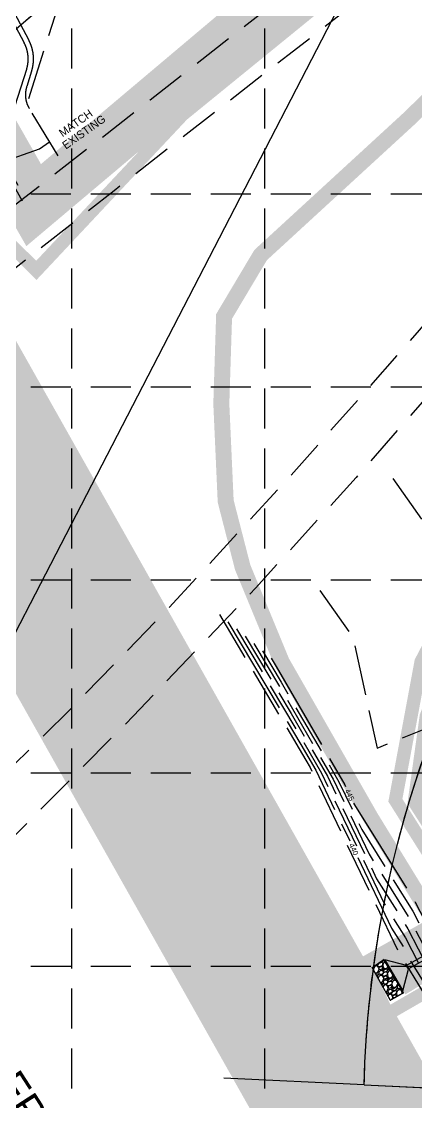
# Model space of a CAD drawing. Header units: inches. Extents: x 2439273 to 2445077, y 7048639 to 7057917.
# Drawn here: x 2441848 to 2442144, y 7051294 to 7052104 of the extents above; entities that cross this region are included whole.
import ezdxf
from ezdxf.enums import TextEntityAlignment as Align

# ---------------------------------------------------------------- set-up
doc = ezdxf.new("R2010")
doc.units = ezdxf.units.IN
doc.header["$LTSCALE"] = 300
doc.header["$MEASUREMENT"] = 0
for name, pattern in [('ACAD_ISO02W100', [15, 12, -3]), ('CONTINUOUS_LINE', [2, 1, 1]), ('DASHED', [0.29, 0.25, -0.04]), ('DASHED2', [0.15, 0.1, -0.05]), ('DASHEDX2', [0.165, 0.125, -0.04]), ('HIDDEN', [0.375, 0.25, -0.125]), ('PHANTOM', [4.25, 3.5, -0.15, 0.15, -0.15, 0.15, -0.15])]:
    doc.linetypes.add(name, pattern=pattern)
for name, color, linetype in [('BOUNDARY', 24, 'PHANTOM'), ('DRAINAGE_AREA', 250, 'DASHEDX2'), ('EC', 43, 'DASHEDX2'), ('EROSION BLANKETS', 84, 'Continuous'), ('GRID', 254, 'HIDDEN'), ('LIMITS OF DISTURBANCE', 1, 'HIDDEN'), ('new', 3, 'Continuous'), ('PC', 43, 'DASHEDX2'), ('RIP RAP ROCK FILTER', 1, 'Continuous'), ('SILT FENCE', 200, 'Continuous'), ('STORM', 15, 'Continuous'), ('Water', 5, 'PHANTOM')]:
    doc.layers.add(name, color=color, linetype=linetype)
doc.styles.add('TMODELF', font='tmodelf')

msp = doc.modelspace()

# ---------------------------------------------------------------- hatches: boundary and pattern name
at = {"layer": 'RIP RAP ROCK FILTER', "linetype": 'ACAD_ISO02W100'}
h = msp.add_hatch(dxfattribs=at)
h.set_pattern_fill('GRAVEL', color=50, scale=7.853161, angle=-154.08418, style=0)
h.set_pattern_definition([(73.92862, (2442452.7945, 7051999.48546), (25.617352, 91.02862926), [1.05653, -104.596945]), (30.88552, (2442453.08697, 7052000.5007), (-81.32890857, -48.2500719), [1.813044, -179.49126]), (338.42622, (2442454.6429, 7052001.4314), (-108.38869103, 43.375511), [1.2784, -126.5618]), (113.18952, (2442456.5396, 7052004.5358), (61.58111269, -144.70070837), [1.65103, -163.452225]), (138.74952, (2442455.88946, 7052006.05345), (76.50388625, -67.59991031), [1.61897, -160.278095]), (203.18952, (2442454.67226, 7052007.12092), (144.70070837, 61.58111269), [1.65103, -163.452225]), (243.61002, (2442453.15462, 7052006.4708), (57.50235213, 115.25313509), [2.183407, -216.157075]), (278.17112, (2442452.18415, 7052004.51492), (26.06489706, -179.42093221), [2.06136, -204.07477]), (327.34542, (2442452.47713, 7052002.4745), (101.12636932, -64.36665482), [1.656624, -164.00599]), (21.15222, (2442453.8719, 7052001.5806), (-81.12987503, -30.6911179), [1.89129, -92.67329]), (68.31322, (2442455.63577, 7052002.26308), (47.00669627, 118.884346265), [2.44585, -242.13946]), (344.72992, (2442449.5125, 7052001.20854), (70.0373372, -18.3549414), [0.8348, -82.64544]), (17.38502, (2442450.3178, 7052000.98868), (-98.68898731, -30.49201917), [1.5882, -157.23215]), (70.9158, (2442451.8335, 7052001.463), (-3.432226, 7.063427), [1.1106, -9.99544]), (49.11442, (2442452.7398, 7052000.8559), (-28.4526664, -31.287985), [0.59808, -59.20981]), (137.71722, (2442453.1312, 7052001.308), (17.3601013, -17.758051), [0.84581, -41.44476]), (236.87962, (2442452.5055, 7052001.8771), (-14.3258009, -24.4235364), [1.373746, -44.41766]), (7.48092, (2442451.7549, 7052000.7265), (-17.5590725, 0.198961), [0.993354, -23.840525]), (222.30532, (2442457.22803, 7052003.2987), (-60.33761158, -55.51248437), [1.39158, -137.76679]), (276.26202, (2442456.19886, 7052002.36207), (-9.50082154, 91.42657243), [1.16746, -115.57818]), (139.11442, (2442452.4413, 7051999.3139), (31.287985, -28.4526664), [1.196154, -58.61174]), (189.52632, (2442451.537, 7052000.0968), (80.93091402, 13.132039), [1.39158, -137.76679]), (185.35982, (2442455.10005, 7052007.678), (42.1815738, 3.0343122), [1.34195, -65.75549]), (140.69092, (2442453.76397, 7052007.5527), (73.07155976, -60.5365959), [1.1244, -111.315756]), (272.71722, (2442448.9385, 7052006.343), (3.0342673, -42.1815771), [1.196154, -58.61174]), (223.26982, (2442448.99516, 7052005.14814), (78.09565293, 72.87259738), [1.31643, -130.32654]), (275.35982, (2442452.3995, 7052008.0247), (-3.0343122, 42.1815738), [0.670974, -66.42647]), (307.22572, (2442449.3623, 7052006.5489), (20.7923122, -24.821487), [0.40043, -39.642985]), (11.87962, (2442449.6045, 7052006.23), (-24.622497, -3.233267), [1.61897, -30.76044]), (31.92482, (2442451.1888, 7052006.5633), (-67.20202244, -41.3856732), [1.500346, -148.534085]), (149.60592, (2442452.1966, 7052002.5128), (13.9278835, -10.6946163), [1.1326, -27.182374]), (199.07302, (2442451.21964, 7052003.08582), (-126.94269416, -44.22092391), [1.97738, -195.76017]), (266.86122, (2442449.3508, 7052002.4397), (4.2281199, 63.17287755), [0.80853, -80.04471]), (295.9158, (2442449.3065, 7052001.632), (10.49565, -3.6312), [0.47119, -7.38197]), (326.17222, (2442451.43304, 7052006.42005), (-52.2792491, 35.71510633), [1.09099, -108.00861]), (253.92862, (2442452.33934, 7052005.8127), (-25.617352, -91.02862926), [2.113066, -103.54041]), (205.9158, (2442451.754, 7052003.782), (-3.6312, -10.49565), [2.04182, -5.81134]), (171.22062, (2442449.9179, 7052002.88983), (94.65981417, -15.12179947), [1.241695, -122.92768]), (99.97042, (2442448.6907, 7052003.0794), (-6.6654781, 31.6859248), [1.143436, -56.02844]), (53.56182, (2442448.49276, 7052004.20552), (99.88275959, 135.84657022), [1.86171, -184.30956]), (21.34192, (2442449.59853, 7052005.70327), (95.25673297, 37.55554429), [1.969565, -194.98672])])
h.paths.add_polyline_path([(2442119.37, 7051400.95), (2442110.77, 7051395), (2442124.36, 7051370.57), (2442134.17, 7051376.12)])

# ---------------------------------------------------------------- linework, layer by layer
at = {"flags": 128}
msp.add_lwpolyline([(2441370.89, 7050733.19), (2442138.27, 7052217.23)], dxfattribs=at)
at = {"layer": 'BOUNDARY', "color": 7, "linetype": 'Continuous', "flags": 128}
for points in [[(2441600.08, 7051780.65), (2441600.08, 7051780.65, -0.113786), (2441884.27, 7052132.52), (2441884.27, 7052132.52)], [(2442104.79, 7051307.16), (2442104.79, 7051307.16, -0.164597), (2442284.06, 7051796.07), (2442284.06, 7051796.07)]]:
    msp.add_lwpolyline(points, format="xyb", dxfattribs=at)
for points in [[(2442104.79, 7051307.16), (2441999.48, 7051312.06)], [(2442104.79, 7051307.16), (2441999.48, 7051312.06)], [(2442104.79, 7051307.16), (2443011.67, 7051264.94)], [(2442104.79, 7051307.16), (2443011.67, 7051264.94)]]:
    msp.add_lwpolyline(points, dxfattribs=at)
at = {"layer": 'DRAINAGE_AREA', "color": 7, "linetype": 'DASHED', "const_width": 12, "flags": 128}
msp.add_lwpolyline([(2442449.99, 7052322.67), (2442298.34, 7052187.5), (2442138.51, 7052031.68), (2442027.09, 7051929.34), (2441999.69, 7051883.36), (2441997.61, 7051817.8), (2442000.88, 7051744.77), (2442013.65, 7051695.16), (2442042.94, 7051624.19), (2442109.29, 7051508.11), (2442159.13, 7051426.78), (2442198.91, 7051356.16), (2442210.21, 7051340.37), (2442231.23, 7051316.01), (2442249.41, 7051303.95), (2442304.83, 7051289.89), (2442380.11, 7051286.45), (2442499.98, 7051279.1), (2442655.1, 7051268.35), (2442738.56, 7051262.73), (2442833.17, 7051261.23), (2442897.37, 7051261.04), (2442925.7, 7051269.79), (2442951.97, 7051288.58), (2442990.83, 7051320.23), (2443040.08, 7051378.54), (2443101.43, 7051455.75), (2443128.76, 7051512.46)], dxfattribs=at)
at = {"layer": 'EC', "color": 43, "linetype": 'DASHEDX2', "flags": 128}
for points in [[(2439858.44, 7053559.14), (2439869.32, 7053554.11), (2439870.19, 7053552.5), (2439876.89, 7053548.84), (2439899.14, 7053537.8), (2439900.95, 7053537.97), (2439905.53, 7053558.32), (2439909.7, 7053582.72), (2439912.44, 7053580.97), (2439920.3, 7053580.82), (2439923.35, 7053562.35), (2439925.52, 7053548.37), (2439930.08, 7053521.34), (2439949.03, 7053512.33), (2439999.07, 7053490.27), (2440007.38, 7053486.6), (2440008.98, 7053487.05), (2440022.72, 7053483.64), (2440092.81, 7053471.33), (2440168.53, 7053430.82), (2440182.05, 7053423.55), (2440258.51, 7053377.1), (2440263.4, 7053375.98), (2440265.17, 7053375.56), (2440340.47, 7053352.25), (2440359.89, 7053350.51), (2440429.81, 7053302.24), (2440443.12, 7053298.9), (2440505.05, 7053268.47), (2440530.45, 7053273.98), (2440545.73, 7053246.76), (2440579.11, 7053192.24), (2440590.63, 7053185.45), (2440638.03, 7053154.67), (2440656.17, 7053144.79), (2440718.59, 7053097.43), (2440734.93, 7053086.39), (2440801.47, 7053043.06), (2440822.79, 7053030.02), (2440919.75, 7052966.53), (2440987.77, 7052923.52), (2440989.53, 7052922.42), (2441039.58, 7052893.17), (2441151.27, 7052827.61), (2441160.05, 7052821.71), (2441237.17, 7052773.82), (2441253.38, 7052764.7), (2441254.85, 7052766.44), (2441266.5, 7052775.88), (2441259.36, 7052763.44), (2441265.37, 7052758.54), (2441281.94, 7052745.15), (2441370.2, 7052675.95), (2441385.42, 7052663.64), (2441462.13, 7052591.48), (2441476.42, 7052577.92), (2441525.51, 7052523.87), (2441528.42, 7052520.44), (2441574.35, 7052428.81), (2441577.4, 7052423.05), (2441577.53, 7052420.29), (2441583.52, 7052420.87), (2441610.47, 7052429.51), (2441619.68, 7052458.05), (2441650.07, 7052451.11), (2441643.28, 7052428.14), (2441633.55, 7052410.26), (2441633.57, 7052407.03), (2441617.22, 7052399.81), (2441615.66, 7052399.97), (2441587.02, 7052407.21), (2441579.12, 7052406.28), (2441579.68, 7052403.69), (2441554.22, 7052368.97), (2441544.28, 7052356.27), (2441527.71, 7052333.49), (2441542.01, 7052317.23), (2441546.52, 7052311.87), (2441554.08, 7052311.81), (2441560.68, 7052309.25), (2441596.81, 7052309.04), (2441599.39, 7052312.02), (2441605.06, 7052315.98), (2441607.22, 7052309.58), (2441652.47, 7052311.35), (2441688.68, 7052262.06), (2441691.68, 7052259.09), (2441696.04, 7052250.53), (2441693.87, 7052258.49), (2441693.64, 7052269.22), (2441688.35, 7052287.07), (2441682.33, 7052298.35), (2441667.95, 7052344.88), (2441666.68, 7052350.46), (2441646.28, 7052367.68), (2441637.52, 7052375.43), (2441663.02, 7052403.94), (2441712.38, 7052437.92), (2441741.06, 7052457.65), (2441762.88, 7052472.5), (2441753.01, 7052461.47), (2441744.83, 7052452.97), (2441723.4, 7052429.66), (2441735.08, 7052427.48), (2441744.89, 7052373.72), (2441755.57, 7052359.71), (2441771.56, 7052308.98), (2441741.58, 7052283.03), (2441739.23, 7052266.5), (2441730.47, 7052253.72), (2441770.69, 7052114.84), (2441788.16, 7052083.4), (2441789.64, 7052080.42), (2441791.03, 7052077.74), (2441850.64, 7051971.56)], [(2441868.46, 7052293.66), (2441893.46, 7052267.63), (2441854.45, 7052232.62), (2441854.23, 7052192.47), (2441881.21, 7052134.9), (2441851.58, 7052042.47), (2441879.96, 7051995.29)], [(2442126.26, 7051761.89), (2442190.29, 7051671.17), (2442191.58, 7051665.28), (2442201.2, 7051669.18), (2442220.85, 7051674.88), (2442205.09, 7051686.45), (2442156.47, 7051774.06), (2442169.33, 7051803.09)], [(2442071.61, 7051677.76), (2442096.25, 7051642.84), (2442114.49, 7051559.53), (2442250.7, 7051614.69), (2442285.36, 7051624.75), (2442296.26, 7051585.06), (2442293.55, 7051561.58), (2442272.58, 7051529.65), (2442222.64, 7051461.48), (2442252.19, 7051451.12), (2442264.56, 7051426.34), (2442271.66, 7051379.2), (2442206.41, 7051336.38), (2442211.12, 7051326.1), (2442226.63, 7051299.08)], [(2441996.14, 7051659.88), (2442061.05, 7051550.58), (2442064.2, 7051545.15), (2442130.89, 7051406.02), (2442132.18, 7051403.96), (2442133.13, 7051402.13), (2442209.28, 7051278.81), (2442210.53, 7051276.63)], [(2442009.09, 7051648.98), (2442053.64, 7051573.97), (2442072.86, 7051540.8), (2442119.72, 7051443.04), (2442135.81, 7051417.31), (2442147.67, 7051394.55), (2442196.93, 7051314.77), (2442215.13, 7051283.04)], [(2442015.57, 7051643.52), (2442049.93, 7051585.66), (2442077.2, 7051538.62), (2442114.14, 7051461.55), (2442137.62, 7051423.99), (2442154.93, 7051390.76), (2442190.76, 7051332.74), (2442217.43, 7051286.25)], [(2442022.04, 7051638.07), (2442046.22, 7051597.36), (2442081.53, 7051536.45), (2442108.56, 7051480.06), (2442139.43, 7051430.66), (2442162.2, 7051386.97), (2442184.59, 7051350.72), (2442219.73, 7051289.46)], [(2442028.52, 7051632.62), (2442042.52, 7051609.05), (2442085.86, 7051534.27), (2442102.97, 7051498.57), (2442141.24, 7051437.34), (2442169.47, 7051383.18), (2442178.41, 7051368.7), (2442222.03, 7051292.66)]]:
    msp.add_lwpolyline(points, dxfattribs=at)
at = {"layer": 'EC', "color": 43, "linetype": 'DASHED', "flags": 128}
for points in [[(2441825.73, 7052010.03), (2441848.24, 7051969.92)], [(2442002.61, 7051654.43), (2442057.34, 7051562.28), (2442068.53, 7051542.98), (2442093.92, 7051490.01)], [(2442035, 7051627.16), (2442038.81, 7051620.74), (2442090.19, 7051532.09), (2442090.8, 7051530.84)], [(2442096.79, 7051518.34), (2442097.39, 7051517.08), (2442143.06, 7051444.02), (2442160.84, 7051409.89), (2442193.83, 7051398.32), (2442196.93, 7051392.11), (2442198.71, 7051380.29), (2442182.35, 7051369.56), (2442183.53, 7051366.98), (2442224.33, 7051295.87)], [(2442099.91, 7051477.5), (2442125.31, 7051424.53), (2442133.99, 7051410.63), (2442140.4, 7051398.34), (2442203.1, 7051296.79), (2442212.83, 7051279.84)]]:
    msp.add_lwpolyline(points, dxfattribs=at)
at = {"layer": 'EROSION BLANKETS', "const_width": 40, "flags": 128}
msp.add_lwpolyline([(2442136.65, 7051411.84), (2442152.73, 7051385.24)], dxfattribs=at)
at = {"layer": 'GRID', "linetype": 'HIDDEN', "ltscale": 0.4}
for p, q in [((2441885.59, 7049369.31), (2441885.59, 7057765.42)), ((2442030.35, 7049369.28), (2442030.35, 7057765.42)), ((2439424.76, 7051975.23), (2444925.44, 7051975.23)), ((2439424.76, 7051830.48), (2444925.44, 7051830.48)), ((2439424.76, 7051685.73), (2444925.44, 7051685.73)), ((2439424.76, 7051540.97), (2444925.44, 7051540.97)), ((2439424.76, 7051396.22), (2444925.44, 7051396.22))]:
    msp.add_line(p, q, dxfattribs=at)
at = {"layer": 'LIMITS OF DISTURBANCE', "linetype": 'HIDDEN', "ltscale": 0.5, "const_width": 10, "flags": 128}
msp.add_lwpolyline([(2442127.26, 7051363.13), (2442204.09, 7051407.4), (2442248.38, 7051334.22), (2442321.6, 7051300.79), (2442978.74, 7051264.65), (2442873.88, 7051467.94), (2442844.44, 7051663.98), (2442837.95, 7051847.23), (2442855.8, 7052101.84), (2442920.69, 7052448.89), (2442846.06, 7052487.81), (2442745.47, 7052429.43), (2442638.38, 7052301.31), (2442479.38, 7052533.22), (2442601.96, 7052602.51), (2442577.23, 7052676.96), (2442623.92, 7052843.85), (2442677.39, 7052988.58), (2442817.73, 7052854.99), (2442880.11, 7052869.46), (2442848.94, 7052940.23), (2441864.58, 7054261.3), (2440019.52, 7054269.21), (2440021.06, 7054291.38), (2439890.93, 7054291.38), (2439873.84, 7053725.81), (2439992.24, 7053477.48), (2440095.11, 7053461.96), (2440589.34, 7053162.55), (2441040.79, 7052879.46), (2441280.09, 7052734.83), (2441479.14, 7052560.14), (2441546.56, 7052439.76), (2441527.16, 7052421.21), (2441549.25, 7052380.14), (2441642.5, 7052242.64), (2441664.33, 7052251.23), (2441824.68, 7051951.87), (2441858.86, 7051917.87), (2441968.47, 7052034.67), (2442364.55, 7052357.17), (2442528.26, 7052145), (2442257.34, 7051826.22), (2442200.93, 7051726.79), (2442147.48, 7051624.4), (2442128.18, 7051520.52), (2442178.81, 7051440.13), (2442105.98, 7051398.87), (2442104.54, 7051397.79), (2442122.55, 7051359.6)], close=True, dxfattribs=at)
at = {"layer": 'new', "color": 7, "linetype": 'DASHED2', "flags": 128}
for points in [[(2441252.31, 7051470.09), (2441410.85, 7051612.48), (2441464.19, 7051658.75), (2441555.46, 7051736.58), (2441622.92, 7051792.75), (2441719.22, 7051870.64), (2441821.96, 7051950.78), (2441944.16, 7052045.67), (2442078.5, 7052150.54), (2442233.74, 7052271.81), (2442376.54, 7052383.03), (2442531.19, 7052503.77), (2442591.47, 7052554.52), (2442674.47, 7052630.74), (2442772.95, 7052722.24), (2442880.13, 7052822.64), (2442937.29, 7052875.2), (2442907.76, 7052911.54), (2443050.83, 7053024.32), (2443096.69, 7053062.24)], [(2443220.42, 7053062.24), (2443105.73, 7052955.21), (2443010.8, 7052866.92), (2442887.81, 7052751.37), (2442756.05, 7052628.89), (2442653.9, 7052534.32), (2442566.55, 7052452.06), (2442412.79, 7052307.6), (2442339.12, 7052239.28), (2442224.19, 7052132.13), (2442178.69, 7052180.71), (2442051.68, 7052082.35), (2441917.18, 7051977.61), (2441799.56, 7051885.47), (2441757.59, 7051850.61), (2441722.88, 7051819.3), (2441654.31, 7051759.37), (2441569.77, 7051684.48), (2441481.5, 7051609), (2441436.6, 7051569.73), (2441291.85, 7051440.11), (2441291, 7051440.73)], [(2441571.09, 7051288.95), (2441746.62, 7051453.83), (2441884.63, 7051588.96), (2441956.56, 7051663.09), (2442049.89, 7051764.18), (2442146.35, 7051872.98), (2442247.58, 7051993.57), (2442333.11, 7052098.97), (2442368.04, 7052142.71), (2442324.6, 7052189.32), (2442448.62, 7052304.28), (2442535.84, 7052386.15), (2442612.88, 7052458.12), (2442801.27, 7052634.26), (2442896.01, 7052722.37), (2443001.64, 7052821.09), (2443117, 7052928.99), (2443259.85, 7053062.24)], [(2443343.73, 7053062.24), (2443236.49, 7052958.58), (2443124.81, 7052849.49), (2442991.6, 7052720.03), (2442716.27, 7052452.29), (2442566.54, 7052306.3), (2442517.59, 7052255.88), (2442471.16, 7052204.29), (2442422.67, 7052148.58), (2442388.75, 7052109.04), (2442354.06, 7052065.44), (2442312.95, 7052014.18), (2442257.12, 7051946.61), (2442178.41, 7051853.36), (2442098.77, 7051762.62), (2442023.32, 7051679.65), (2441931.57, 7051583.67), (2441844.47, 7051495.92), (2441733.63, 7051390.16), (2441603.15, 7051267.6), (2441602.22, 7051268.22)]]:
    msp.add_lwpolyline(points, dxfattribs=at)
at = {"layer": 'new', "color": 3, "linetype": 'PHANTOM', "flags": 128}
for points in [[(2441600.08, 7051780.65), (2441600.08, 7051780.65, -0.113786), (2441884.27, 7052132.52), (2441884.27, 7052132.52)], [(2442104.79, 7051307.16), (2442104.79, 7051307.16, -0.164597), (2442284.06, 7051796.07), (2442284.06, 7051796.07)]]:
    msp.add_lwpolyline(points, format="xyb", dxfattribs=at)
at = {"layer": 'new', "color": 3, "linetype": 'CONTINUOUS_LINE', "flags": 128}
msp.add_lwpolyline([(2441833.04, 7051999.05), (2441861.28, 7052009.04), (2441868.62, 7052014.26)], dxfattribs=at)
at = {"layer": 'new', "color": 3, "linetype": 'PHANTOM', "flags": 128}
msp.add_lwpolyline([(2442104.79, 7051307.16), (2443011.67, 7051264.94)], dxfattribs=at)
at = {"layer": 'PC', "color": 24, "linetype": 'Continuous', "flags": 128}
for points in [[(2440084.25, 7053526.11), (2440308.17, 7053408.4), (2440507.65, 7053283.31), (2440706.78, 7053170.57), (2440906.41, 7053041.19), (2441104.1, 7052919.17), (2441307.3, 7052794.64), (2441518.59, 7052617.61), (2441721.14, 7052299), (2441834.54, 7052117.16), (2441849.71, 7052088.53)], [(2440086.11, 7053529.65), (2440310.16, 7053411.87), (2440509.7, 7053286.75), (2440708.85, 7053173.99), (2440908.55, 7053044.57), (2441106.19, 7052922.58), (2441309.64, 7052797.9), (2441521.63, 7052620.28), (2441724.52, 7052301.13), (2441838.01, 7052119.16), (2441853.25, 7052090.4)], [(2441851.5, 7052068.42), (2441851.56, 7052068.62), (2441851.62, 7052068.81), (2441851.68, 7052069.01), (2441851.74, 7052069.21), (2441851.8, 7052069.41), (2441851.85, 7052069.61), (2441851.9, 7052069.81), (2441851.96, 7052070.01), (2441852.01, 7052070.21), (2441852.05, 7052070.42), (2441852.1, 7052070.62), (2441852.14, 7052070.82), (2441852.19, 7052071.02), (2441852.23, 7052071.23), (2441852.27, 7052071.43), (2441852.31, 7052071.63), (2441852.35, 7052071.84), (2441852.38, 7052072.04), (2441852.41, 7052072.25), (2441852.45, 7052072.45), (2441852.48, 7052072.66), (2441852.5, 7052072.86), (2441852.53, 7052073.07), (2441852.56, 7052073.27), (2441852.58, 7052073.48), (2441852.6, 7052073.68), (2441852.62, 7052073.89), (2441852.64, 7052074.1), (2441852.66, 7052074.3), (2441852.67, 7052074.51), (2441852.69, 7052074.72), (2441852.7, 7052074.92), (2441852.71, 7052075.13), (2441852.72, 7052075.34), (2441852.73, 7052075.55), (2441852.73, 7052075.75), (2441852.74, 7052075.96), (2441852.74, 7052076.17), (2441852.74, 7052076.37), (2441852.74, 7052076.58), (2441852.74, 7052076.79), (2441852.73, 7052077), (2441852.73, 7052077.2), (2441852.72, 7052077.41), (2441852.71, 7052077.62), (2441852.7, 7052077.83), (2441852.69, 7052078.03), (2441852.67, 7052078.24), (2441852.66, 7052078.45), (2441852.64, 7052078.65), (2441852.62, 7052078.86), (2441852.6, 7052079.07), (2441852.58, 7052079.27), (2441852.55, 7052079.48), (2441852.53, 7052079.68), (2441852.5, 7052079.89), (2441852.47, 7052080.09), (2441852.44, 7052080.3), (2441852.41, 7052080.5), (2441852.37, 7052080.71), (2441852.34, 7052080.91), (2441852.3, 7052081.12), (2441852.26, 7052081.32), (2441852.22, 7052081.52), (2441852.18, 7052081.73), (2441852.14, 7052081.93), (2441852.09, 7052082.13), (2441852.04, 7052082.33), (2441851.99, 7052082.53), (2441851.94, 7052082.74), (2441851.89, 7052082.94), (2441851.84, 7052083.14), (2441851.78, 7052083.34), (2441851.73, 7052083.54), (2441851.67, 7052083.74), (2441851.61, 7052083.93), (2441851.55, 7052084.13), (2441851.49, 7052084.33), (2441851.42, 7052084.53), (2441851.36, 7052084.72), (2441851.29, 7052084.92), (2441851.22, 7052085.11), (2441851.15, 7052085.31), (2441851.08, 7052085.5), (2441851, 7052085.7), (2441850.93, 7052085.89), (2441850.85, 7052086.08), (2441850.77, 7052086.28), (2441850.69, 7052086.47), (2441850.61, 7052086.66), (2441850.53, 7052086.85), (2441850.44, 7052087.04), (2441850.36, 7052087.23), (2441850.27, 7052087.41), (2441850.18, 7052087.6), (2441850.09, 7052087.79), (2441850, 7052087.97), (2441849.91, 7052088.16), (2441849.81, 7052088.34), (2441849.71, 7052088.53)], [(2441855.31, 7052067.2), (2441855.38, 7052067.43), (2441855.45, 7052067.65), (2441855.52, 7052067.88), (2441855.59, 7052068.11), (2441855.65, 7052068.34), (2441855.71, 7052068.57), (2441855.78, 7052068.81), (2441855.83, 7052069.04), (2441855.89, 7052069.27), (2441855.95, 7052069.5), (2441856, 7052069.73), (2441856.05, 7052069.97), (2441856.1, 7052070.2), (2441856.15, 7052070.44), (2441856.2, 7052070.67), (2441856.24, 7052070.91), (2441856.28, 7052071.14), (2441856.32, 7052071.38), (2441856.36, 7052071.61), (2441856.4, 7052071.85), (2441856.44, 7052072.09), (2441856.47, 7052072.32), (2441856.5, 7052072.56), (2441856.53, 7052072.8), (2441856.56, 7052073.04), (2441856.58, 7052073.27), (2441856.61, 7052073.51), (2441856.63, 7052073.75), (2441856.65, 7052073.99), (2441856.66, 7052074.23), (2441856.68, 7052074.47), (2441856.69, 7052074.7), (2441856.71, 7052074.94), (2441856.72, 7052075.18), (2441856.73, 7052075.42), (2441856.73, 7052075.66), (2441856.74, 7052075.9), (2441856.74, 7052076.14), (2441856.74, 7052076.38), (2441856.74, 7052076.62), (2441856.74, 7052076.86), (2441856.73, 7052077.1), (2441856.72, 7052077.33), (2441856.72, 7052077.57), (2441856.7, 7052077.81), (2441856.69, 7052078.05), (2441856.68, 7052078.29), (2441856.66, 7052078.53), (2441856.64, 7052078.77), (2441856.62, 7052079.01), (2441856.6, 7052079.24), (2441856.58, 7052079.48), (2441856.55, 7052079.72), (2441856.52, 7052079.96), (2441856.49, 7052080.2), (2441856.46, 7052080.43), (2441856.43, 7052080.67), (2441856.39, 7052080.91), (2441856.36, 7052081.14), (2441856.32, 7052081.38), (2441856.28, 7052081.61), (2441856.23, 7052081.85), (2441856.19, 7052082.08), (2441856.14, 7052082.32), (2441856.09, 7052082.55), (2441856.04, 7052082.79), (2441855.99, 7052083.02), (2441855.94, 7052083.25), (2441855.88, 7052083.49), (2441855.82, 7052083.72), (2441855.76, 7052083.95), (2441855.7, 7052084.18), (2441855.64, 7052084.41), (2441855.57, 7052084.64), (2441855.51, 7052084.87), (2441855.44, 7052085.1), (2441855.37, 7052085.33), (2441855.29, 7052085.56), (2441855.22, 7052085.78), (2441855.14, 7052086.01), (2441855.07, 7052086.24), (2441854.99, 7052086.46), (2441854.9, 7052086.69), (2441854.82, 7052086.91), (2441854.74, 7052087.14), (2441854.65, 7052087.36), (2441854.56, 7052087.58), (2441854.47, 7052087.8), (2441854.38, 7052088.02), (2441854.28, 7052088.24), (2441854.19, 7052088.46), (2441854.09, 7052088.68), (2441853.99, 7052088.9), (2441853.89, 7052089.12), (2441853.79, 7052089.33), (2441853.68, 7052089.55), (2441853.58, 7052089.76), (2441853.47, 7052089.97), (2441853.36, 7052090.19), (2441853.25, 7052090.4)], [(2441851.5, 7052068.42), (2441834.08, 7052014.08)], [(2441855.31, 7052067.2), (2441851.61, 7052055.66)], [(2441851.61, 7052055.66), (2441851.56, 7052055.5), (2441851.51, 7052055.34), (2441851.46, 7052055.17), (2441851.41, 7052055.01), (2441851.37, 7052054.84), (2441851.32, 7052054.68), (2441851.28, 7052054.51), (2441851.24, 7052054.35), (2441851.2, 7052054.18), (2441851.16, 7052054.02), (2441851.12, 7052053.85), (2441851.09, 7052053.69), (2441851.05, 7052053.52), (2441851.02, 7052053.35), (2441850.99, 7052053.18), (2441850.96, 7052053.02), (2441850.93, 7052052.85), (2441850.9, 7052052.68), (2441850.88, 7052052.51), (2441850.85, 7052052.34), (2441850.83, 7052052.17), (2441850.81, 7052052.01), (2441850.79, 7052051.84), (2441850.77, 7052051.67), (2441850.75, 7052051.5), (2441850.74, 7052051.33), (2441850.72, 7052051.16), (2441850.71, 7052050.99), (2441850.7, 7052050.82), (2441850.69, 7052050.65), (2441850.68, 7052050.48), (2441850.67, 7052050.31), (2441850.67, 7052050.14), (2441850.66, 7052049.97), (2441850.66, 7052049.8), (2441850.66, 7052049.63), (2441850.66, 7052049.46), (2441850.66, 7052049.29), (2441850.66, 7052049.12), (2441850.67, 7052048.95), (2441850.67, 7052048.78), (2441850.68, 7052048.61), (2441850.69, 7052048.44), (2441850.7, 7052048.27), (2441850.71, 7052048.1), (2441850.72, 7052047.93), (2441850.74, 7052047.76), (2441850.75, 7052047.59), (2441850.77, 7052047.42), (2441850.79, 7052047.25), (2441850.81, 7052047.08), (2441850.83, 7052046.91), (2441850.86, 7052046.74), (2441850.88, 7052046.57), (2441850.91, 7052046.4), (2441850.93, 7052046.24), (2441850.96, 7052046.07), (2441850.99, 7052045.9), (2441851.03, 7052045.73), (2441851.06, 7052045.57), (2441851.09, 7052045.4), (2441851.13, 7052045.23), (2441851.17, 7052045.07), (2441851.21, 7052044.9), (2441851.25, 7052044.74), (2441851.29, 7052044.57), (2441851.33, 7052044.41), (2441851.38, 7052044.24), (2441851.42, 7052044.08), (2441851.47, 7052043.91), (2441851.52, 7052043.75), (2441851.57, 7052043.59), (2441851.62, 7052043.43), (2441851.67, 7052043.26), (2441851.73, 7052043.1), (2441851.78, 7052042.94), (2441851.84, 7052042.78), (2441851.9, 7052042.62), (2441851.96, 7052042.46), (2441852.02, 7052042.3), (2441852.08, 7052042.14), (2441852.15, 7052041.99), (2441852.21, 7052041.83), (2441852.28, 7052041.67), (2441852.35, 7052041.52), (2441852.41, 7052041.36), (2441852.48, 7052041.2), (2441852.56, 7052041.05), (2441852.63, 7052040.9), (2441852.7, 7052040.74), (2441852.78, 7052040.59), (2441852.86, 7052040.44), (2441852.94, 7052040.29), (2441853.01, 7052040.14), (2441853.1, 7052039.99), (2441853.18, 7052039.84), (2441853.26, 7052039.69), (2441853.35, 7052039.54), (2441853.43, 7052039.39), (2441853.52, 7052039.25)]]:
    msp.add_lwpolyline(points, dxfattribs=at)
at = {"layer": 'RIP RAP ROCK FILTER', "color": 50, "linetype": 'ACAD_ISO02W100', "const_width": 0.982}
msp.add_lwpolyline([(2442119.37, 7051400.95), (2442110.77, 7051395), (2442124.36, 7051370.57), (2442134.17, 7051376.12)], close=True, dxfattribs=at)
at = {"layer": 'SILT FENCE', "const_width": 40, "flags": 128}
msp.add_lwpolyline([(2442351.07, 7052383.23), (2441856.84, 7051966.81), (2441502.98, 7052587.83), (2441413.62, 7052662.74), (2441281.75, 7052770.21), (2441155.98, 7052848.27), (2440715.19, 7053123.43), (2440454.1, 7053272.4), (2440310.66, 7053362.89), (2440107.32, 7053483.3), (2440010.54, 7053510.4), (2439959.59, 7053599.32), (2439901.32, 7053732.67), (2439915.22, 7054258.44)], dxfattribs=at)
at = {"layer": 'SILT FENCE', "linetype": 'DASHED2', "const_width": 40, "flags": 128}
msp.add_lwpolyline([(2442205.46, 7051448.97), (2442158.05, 7051522.7), (2442165.96, 7051579.63), (2442207.88, 7051686.38), (2442289.54, 7051817.89), (2442561.39, 7052146.32), (2442357.35, 7052408.24), (2442357.35, 7052408.24)], dxfattribs=at)
at = {"layer": 'STORM', "color": 5, "linetype": 'Continuous', "flags": 128}
msp.add_lwpolyline([(2442228.21, 7051447.76), (2442229.67, 7051445.14), (2442138.13, 7051394.17), (2442136.32, 7051396.59), (2442228.21, 7051447.76)], close=True, dxfattribs=at)
msp.add_lwpolyline([(2442228.21, 7051447.76), (2442229.67, 7051445.14), (2442138.13, 7051394.17), (2442136.32, 7051396.59), (2442228.21, 7051447.76)], close=True, dxfattribs=at)
msp.add_lwpolyline([(2442136.6, 7051396.51), (2442120.2, 7051400.88), (2442133.71, 7051377.56), (2442138.06, 7051393.89)], dxfattribs=at)
msp.add_lwpolyline([(2442136.6, 7051396.51), (2442120.2, 7051400.88), (2442133.71, 7051377.56), (2442138.06, 7051393.89)], dxfattribs=at)
at = {"layer": 'Water', "linetype": 'Continuous', "const_width": 130, "flags": 128}
msp.add_lwpolyline([(2439493.38, 7053418.98), (2439841.98, 7053418.45), (2440205.08, 7053254.08), (2441212.95, 7052646.23), (2441332.2, 7052555.79), (2441416.5, 7052467.4), (2441506.96, 7052329.68), (2442151.18, 7051187.29), (2442131.23, 7050979.64)], dxfattribs=at)

# ---------------------------------------------------------------- texts
at = {"layer": 'EC', "color": 43, "linetype": 'Continuous', "style": 'TMODELF'}
for s, p in [('445', (2442093.79, 7051524.59)), ('440', (2442096.92, 7051483.75))]:
    msp.add_text(s, height=4, rotation=295.61021, dxfattribs=at).set_placement(p, align=Align.MIDDLE_CENTER)
at = {"layer": 'new', "color": 3, "linetype": 'Continuous', "style": 'TMODELF'}
for s, p in [('MATCH ', (2441891.05, 7052026.54)), ('EXISTING', (2441896.27, 7052019.21))]:
    msp.add_text(s, height=6, rotation=35.43198, dxfattribs=at).set_placement(p, align=Align.CENTER)
at = {"layer": 'new', "color": 5, "linetype": 'Continuous', "style": 'TMODELF'}
msp.add_text('TIMBER CREEK CHANNEL', height=22.5, rotation=302.82139, dxfattribs=at).set_placement((2441890.22, 7051209.59), align=Align.CENTER)

doc.saveas('drawing.dxf')
